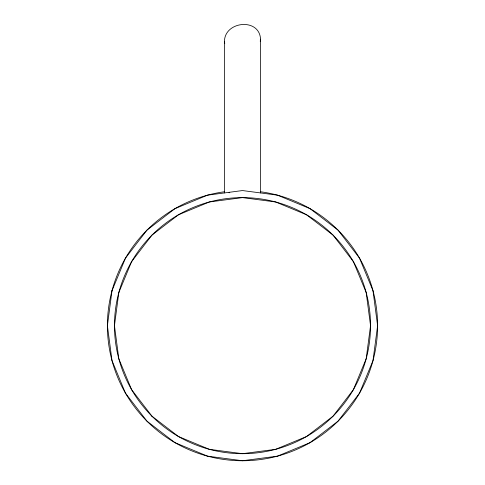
<?xml version="1.0" encoding="UTF-8"?>
<svg xmlns="http://www.w3.org/2000/svg" width="485" height="485" viewBox="0 0 485 485"><rect width="100%" height="100%" fill="white"/><g stroke="black" fill="none" stroke-linecap="round" stroke-linejoin="round"><path stroke-width="0.73" d="M224.458 192.933L224.458 41.419C224.567 21.134 259.439 17.466 260.542 39.158L260.542 192.933M260.239 41.255L260.542 39.158M229.005 192.333L229.738 192.781M224.458 41.419L224.761 43.474M260.512 191.763A135.097 135.097 0 0 1 356.372 398.349A135.097 135.097 0 0 1 128.628 398.349A135.097 135.097 0 0 1 224.488 191.763M112.005 290.685L107.403 325.653L112.005 360.616L125.5 393.202L146.973 421.18L174.952 442.647L207.531 456.149L242.5 460.75L277.469 456.149L310.048 442.647L338.027 421.18L359.5 393.202L372.995 360.616L377.597 325.653L372.995 290.685L359.5 258.105L338.027 230.126L310.048 208.653L277.469 195.158L242.5 190.556L207.531 195.158L174.952 208.653L146.973 230.126L125.5 258.105L112.005 290.685M118.825 292.516L114.46 325.653L118.825 358.791L131.617 389.673L151.963 416.191L178.48 436.536L209.362 449.328L242.5 453.687L275.638 449.328L306.52 436.536L333.037 416.191L353.383 389.673L366.175 358.791L370.54 325.653L366.175 292.516L353.383 261.633L333.037 235.116L306.52 214.77L275.638 201.978L242.5 197.613L209.362 201.978L178.48 214.77L151.963 235.116L131.617 261.633L118.825 292.516M151.963 416.191A128.04 128.04 0 0 0 366.175 358.791A128.04 128.04 0 0 0 209.362 201.978A128.04 128.04 0 0 0 151.963 416.191"/></g></svg>
